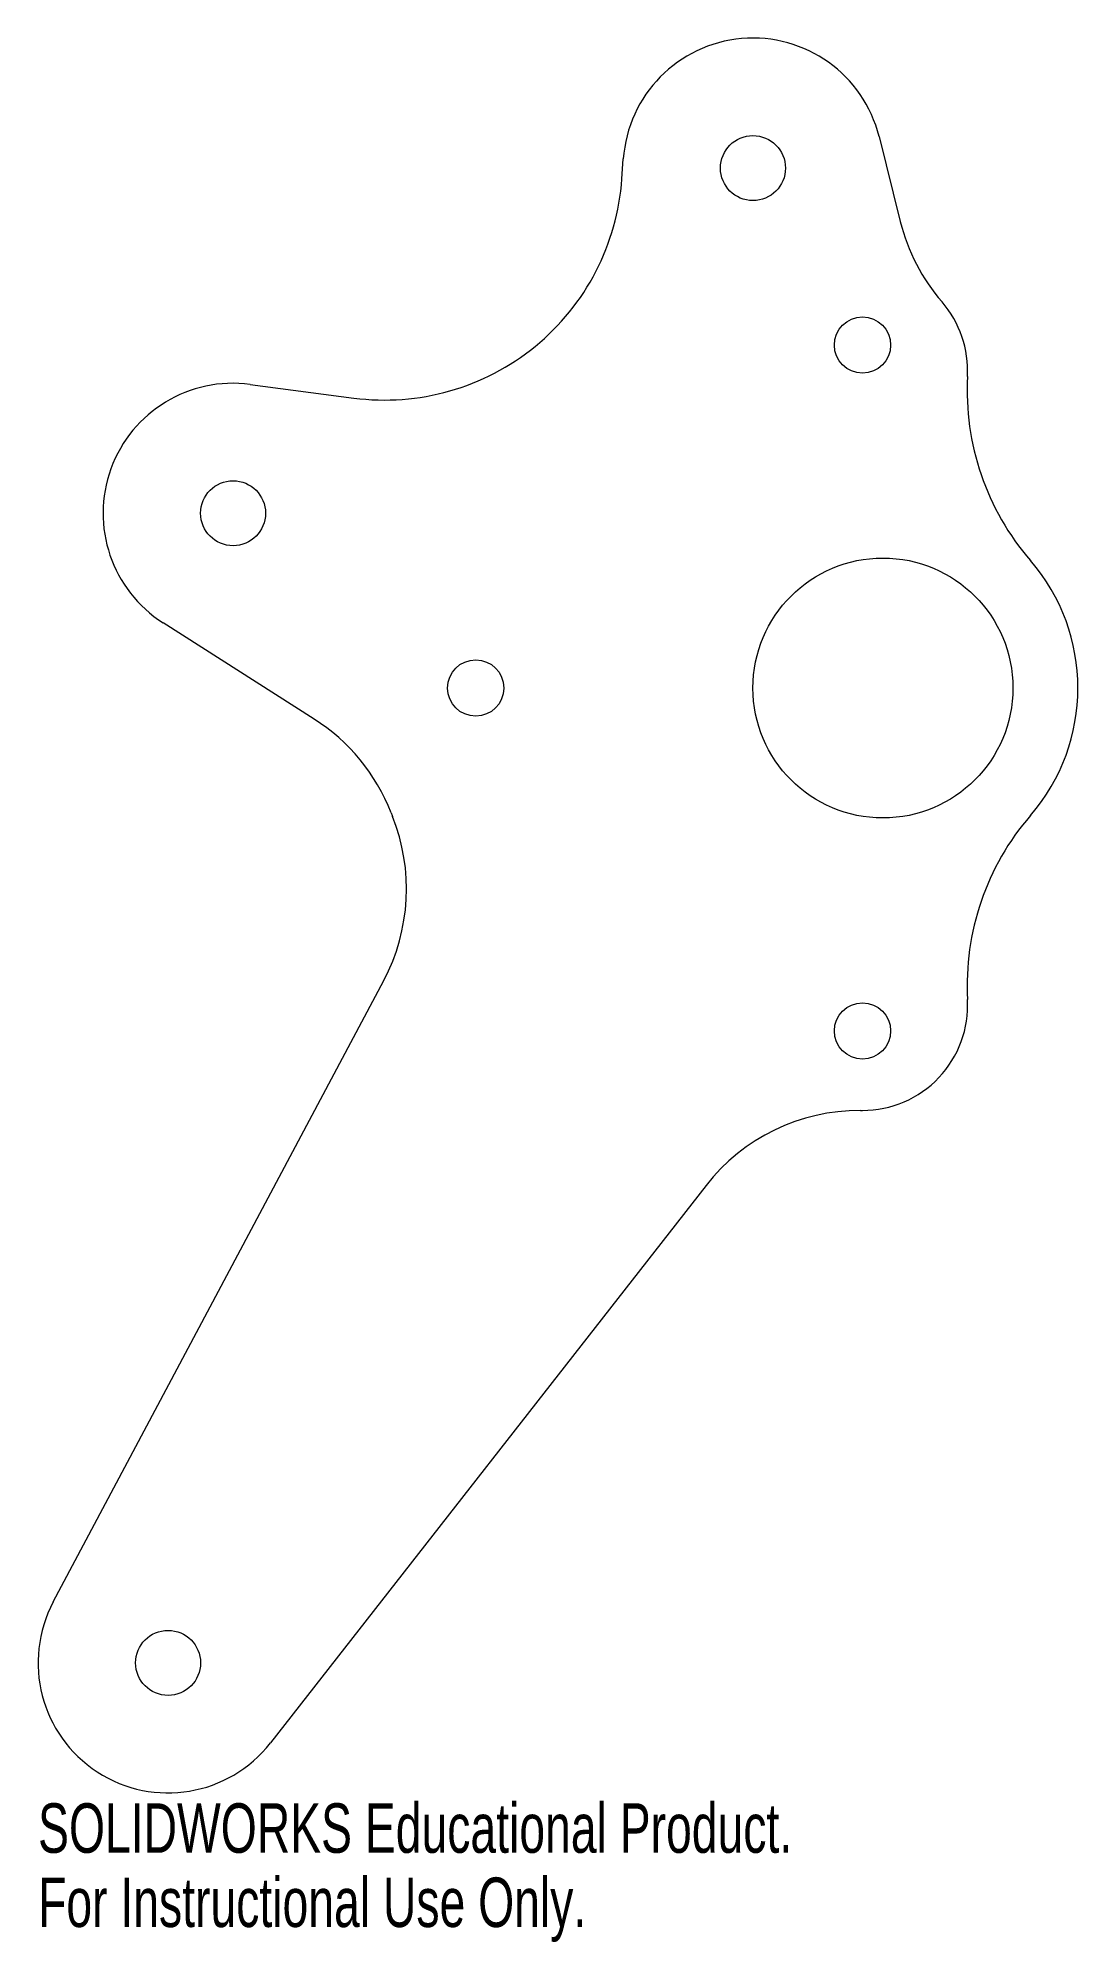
# Model space of a CAD drawing. Header units: inches. Extents: x -3.25 to 0.75, y -4.82 to 2.5.
import ezdxf

# ---------------------------------------------------------------- set-up
doc = ezdxf.new("R2010")
doc.units = ezdxf.units.IN
doc.header["$MEASUREMENT"] = 0
doc.styles.add('SLDTEXTSTYLE0', font='TXT', dxfattribs={"width": 0.7})

msp = doc.modelspace()

# ---------------------------------------------------------------- linework, layer by layer
at = {"color": 7, "linetype": 'Continuous', "lineweight": 15}
for p, q in [((-0.0149, 2.121), (0.0665, 1.7946)), ((-1.0041, 1.9586), (-0.9988, 2.0349)), ((-2.4347, 1.168), (-2.036, 1.1155)), ((-2.1879, -0.1194), (-2.7686, 0.2505)), ((-3.1915, -3.5153), (-1.9205, -1.1248)), ((-0.6805, -1.9132), (-2.356, -4.0578))]:
    msp.add_line(p, q, dxfattribs=at)
for centre, radius in [((-0.5, 2), 0.125), ((-0.0787, 1.3193), 0.1083), ((-2.5, 0.6722), 0.125), ((0, 0), 0.5), ((-1.5666, 0), 0.1083), ((-0.0787, -1.3193), 0.1083), ((-2.75, -3.75), 0.125)]:
    msp.add_circle(centre, radius, dxfattribs=at)
for centre, radius, start, end in [((-0.5, 2), 0.5, 14, 176), ((-1.9166, 2.0224), 0.9147, 262.5, 356), ((0.7943, 1.976), 0.75, 194, 220.87439), ((-0.0787, 1.2205), 0.4045, 356.90527, 40.87439), ((-2.5, 0.6722), 0.5, 82.5, 237.5), ((1.3237, 1.1446), 1, 176.90527, 220.85019), ((0, 0), 0.75, 319.14981, 40.85019), ((-2.5909, -0.752), 0.75, 21.28017, 57.5), ((-2.5827, -0.7727), 0.75, 332, 21.80502), ((1.3237, -1.1446), 1, 139.14981, 183.09473), ((-0.0787, -1.2205), 0.4045, 270, 3.09473), ((-0.0894, -2.375), 0.75, 89.81284, 142), ((-2.75, -3.75), 0.5, 152, 322)]:
    msp.add_arc(centre, radius, start, end, dxfattribs=at)
for points in [[(-1.892, -0.4798), (-1.8901, -0.4846), (-1.8882, -0.4894), (-1.8863, -0.4941)], [(-0.087, -1.625), (-0.0842, -1.625), (-0.0815, -1.625), (-0.0787, -1.625)]]:
    msp.add_open_spline(points, degree=3, dxfattribs=at)

# ---------------------------------------------------------------- texts
at = {"color": 7, "linetype": 'Continuous', "char_height": 0.1903, "attachment_point": 1, "style": 'SLDTEXTSTYLE0'}
for s, insert in [('SOLIDWORKS Educational Product.', (-3.25, -4.2901)), ('For Instructional Use Only.', (-3.25, -4.5756))]:
    msp.add_mtext(s, dxfattribs=dict(at, insert=insert))

doc.saveas('drawing.dxf')
